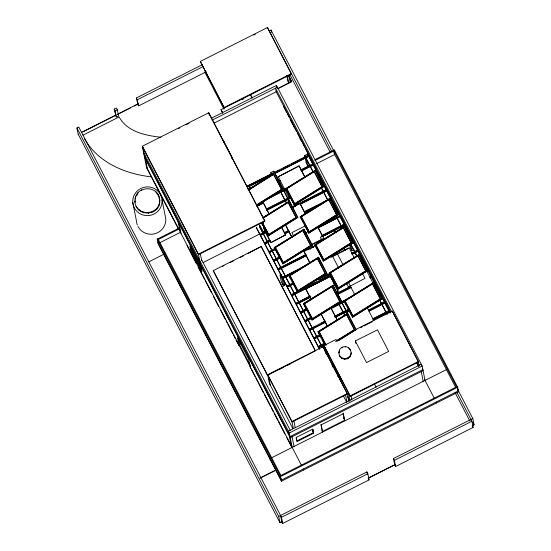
<?xml version="1.0" encoding="UTF-8"?>
<svg xmlns="http://www.w3.org/2000/svg" width="551" height="551" viewBox="0 0 551 551"><rect width="100%" height="100%" fill="white"/><g stroke="black" fill="none" stroke-linecap="round" stroke-linejoin="round"><path stroke-width="0.83" d="M134.912 201.597C133.921 185.494 158.984 184.068 159.797 200.227C160.796 216.302 135.725 217.776 134.912 201.597L135.05 202.279L135.243 200.709M135.436 199.138L135.491 196.886M159.211 204.938L159.659 199.538M338.769 352.282L339.774 349.286L342.164 347.171L345.305 346.496L348.356 347.447L350.505 349.775L351.297 353.528L350.298 356.525L347.901 358.646L344.761 359.321L341.71 358.364L339.568 356.042L338.769 352.282L338.906 352.971L339.657 350.725M350.298 356.525L351.159 352.847L351.297 353.528M136.421 196.184L137.612 194.11M136.352 206.839L136.214 206.15C140.939 215.489 155.912 214.181 159.074 204.249M339.568 356.042L339.43 355.354L341.572 357.682L344.623 358.632L347.771 357.957L350.16 355.843M247.943 189.744L274.866 173.097L283.276 189.289L256.697 205.929M249.004 189.289L274.866 173.097M248.983 189.654L273.585 174.254L281.671 189.365L256.353 205.213M249.224 189.654L273.819 174.254M256.835 204.765L281.671 189.365M256.353 205.929L283.276 189.289M285.57 188.828L315.365 170.383L323.774 186.569L294.317 205.006L285.57 188.828L315.365 170.383M286.589 188.752L314.318 171.54L322.17 186.644L294.675 203.856L286.589 188.752L314.318 171.54M263.233 217.349L289.44 201.156L297.85 217.342L268.392 235.787L261.553 223.279M263.578 217.349L289.44 201.156M262.834 218.168L288.152 202.313L296.245 217.418L268.75 234.63L262.627 223.3M263.798 217.714L287.67 202.768M294.441 203.856L322.17 186.644M293.979 205.013L323.774 186.569M268.516 234.63L296.245 217.418M268.048 235.787L297.85 217.342M300.143 216.88L329.939 198.436L338.348 214.621L308.891 233.066L300.143 216.88L329.939 198.436M301.163 216.805L328.892 199.593L336.744 214.704L309.249 231.916L301.163 216.805L328.892 199.593M274.219 247.654L304.014 229.216L312.424 245.402L282.966 263.839L274.219 247.654L304.014 229.216M275.238 247.585L302.967 230.366L310.819 245.477L283.324 262.689L275.238 247.585L302.967 230.366M309.008 231.916L336.744 214.704M308.546 233.066L338.348 214.621M283.083 262.689L310.819 245.477M282.622 263.839L312.424 245.402M314.717 244.94L344.513 226.495L352.915 242.681L323.465 261.126L314.717 244.94L344.513 226.495M315.737 244.864L343.466 227.653L351.311 242.757L323.823 259.969L315.737 244.864L342.743 228.1M288.793 275.714L318.588 257.269L326.991 273.454L297.54 291.899L288.793 275.714L318.588 257.269M289.812 275.638L317.541 258.426L325.386 273.53L297.898 290.742L289.812 275.638L317.541 258.426M323.582 259.969L351.311 242.757M323.12 261.126L352.915 242.681M297.657 290.749L325.386 273.53M297.196 291.899L326.991 273.454M329.284 272.993L359.087 254.548L367.489 270.741L338.038 289.179L329.284 272.993L359.087 254.548M330.311 272.917L358.04 255.705L365.885 270.816L338.397 288.028L330.311 272.917L358.04 255.705M303.36 303.766L333.162 285.328L341.565 301.514L312.114 319.952L303.36 303.766L333.162 285.328M304.386 303.697L332.115 286.479L339.96 301.59L312.472 318.802L304.386 303.697L312.472 318.802M305.35 303.243L332.115 286.479M338.156 288.028L365.885 270.816M337.694 289.179L367.489 270.741M312.231 318.802L339.96 301.59M311.77 319.952L341.565 301.514M343.858 301.053L373.654 282.608L382.063 298.794L352.612 317.238L343.858 301.053L373.654 282.608M344.885 300.977L372.614 283.765L380.459 298.869L352.971 316.081L344.885 300.977L372.614 283.765M324.815 345.071L317.934 331.826L347.729 313.381L356.139 329.567L338.899 340.366M317.934 331.826L347.729 313.381M326.02 345.346L318.96 331.75L346.689 314.538L354.534 329.643L336.447 340.966M318.96 331.75L346.689 314.538M352.73 316.081L380.459 298.869M352.268 317.238L382.063 298.794M335.483 341.42L354.534 329.643M337.122 341.262L356.139 329.567M200.302 61.416L224.319 107.968L200.302 61.416L267.462 27.55L331.819 151.573M253.825 34.988L255.354 34.224M78.187 134.279L76.926 127.928L78.772 126.999L281.492 517.272L282.711 523.45L369.06 479.907L367.841 473.729L366.904 471.932L278.71 516.404L279.97 522.754L282.27 521.59M114.202 109.132L116.413 108.017L117.349 109.814L118.568 115.999L116.357 117.115L115.131 110.937L114.202 109.132L116.047 116.516M138.184 105.351L136.338 97.968L202.382 64.674M269.184 30.987L271.03 30.057L333.665 150.643M115.131 110.937L117.349 109.814M206.074 71.878L138.501 105.95L137.275 99.772L203.312 66.471M81.224 132.557L116.068 114.897M117.28 114.381L138.335 103.671M82.788 131.958L115.779 115.324M118.079 114.16L130.36 107.975M134.196 106.04L138.025 104.105M82.953 135.167L119.106 116.936C127.212 131.875 145.464 135.505 160.947 137.268M178.29 228.81L146.642 167.876L142.358 146.249L208.781 112.755L264.935 221.178L198.512 254.672L142.461 146.766M178.345 128.672L179.874 127.901M185.976 124.822L189.034 123.279M224.216 107.459L291.376 73.593L291.479 74.109L221.041 109.615L222.638 113.01M242.337 99.442L243.852 98.677M211.157 118.355L276.43 85.439L422.162 366.009L425.014 380.424M212.094 120.152L277.36 87.244L277.649 88.683M277.931 88.511L291.686 81.576L288.538 75.521M277.959 88.642L291.686 81.576M214.339 122.983L276.54 91.618M270.92 173.331L270.782 172.649L273.737 171.161L292.388 207.066M309.903 164.673L307.692 165.789L306.198 162.91L304.731 155.527L307.685 154.039L390.225 312.947M246.662 186.293L308.374 155.182L308.897 156.381L274.618 173.668M246.504 186.5L248.721 185.384L250.588 188.979M246.724 186.596L272.628 173.537M276.437 171.616L277.959 170.844M284.054 167.773L287.863 165.851M291.672 163.929L307.672 155.864M247.303 186.424L248.721 185.384M248.653 186.424L308.842 156.078M248.715 186.727L270.045 175.969M287.911 171.85L278.145 176.775L299.117 165.872L305.047 177.284M289.413 171.092L299.117 165.872M315.255 159.459L334.34 149.838L457.654 387.236L458.57 391.871L281.444 481.188L158.13 243.783L157.214 239.148L179.35 227.983L180.439 232.308L159.804 242.715M158.323 239.499L179.729 228.706M314.869 160.561L333.975 150.926L334.691 154.535L316.343 163.785M278.572 181.1L280.101 180.329M300.667 169.956L312.858 163.812L313.381 165.011L301.955 170.776M301.487 169.873L308.346 166.416M158.667 242.385L157.923 242.757L281.237 480.155L458.363 390.845L457.592 389.357M279.04 181.995L280.562 181.231M301.135 170.858L313.326 164.715M279.102 182.298L280.624 181.527M275.438 193.573L285.342 188.58M266.767 199.083L285.046 189.861M264.542 200.536L285.873 189.778M257.338 206.005L263.426 202.933L269.308 214.263M257.393 206.301L263.426 202.933M148.791 261.897L164.136 254.066M289.867 195.502L288.421 196.555L289.922 195.798M266.209 209.118L289.826 197.21M267.035 209.036L270.844 207.114M272.366 206.35L289.888 197.513M266.677 210.021L290.294 198.112M320.772 182.746L322.294 181.975L321.887 181.375M266.739 210.317L291.114 198.029M200.344 263.943L198.408 254.156L264.831 220.669M292.023 206.997L326.309 189.709L326.833 190.908L300.171 204.352M292.85 206.914L298.945 203.842M302.754 201.921L308.849 198.849M310.371 198.078L326.309 189.709M292.54 207.314L300.054 203.526L305.516 214.043M292.595 207.617L295.605 206.102M300.109 204.056L326.777 190.612M265.362 230.883L263.075 232.033L266.064 230.201M202.954 262.627L259.569 234.079M262.338 232.68L264.921 231.379M260.003 234.368L265.272 231.379M304.131 211.791L330.793 198.346L331.316 199.545M263.047 232.832L265.334 231.682M304.951 211.701L317.142 205.557M323.237 202.486L327.046 200.564M265.802 232.577L260.471 235.27L265.74 232.281M304.593 212.686L319.835 205.006M304.655 212.989L313.795 208.381M264.487 243.005L269.756 240.009M284.233 232.715L288.807 230.408M265.245 242.619L269.818 240.312M285.053 232.632L288.862 230.711M270.286 241.214L264.955 243.9L270.224 240.911M284.702 233.61L289.275 231.31M284.764 233.913L289.33 231.606M213.265 270.665L261.236 246.476L315.42 350.794L267.51 375.321L213.265 270.665L267.449 374.983M222.466 266.402L223.995 265.637M230.084 262.565L233.893 260.644M239.981 257.572L243.79 255.65M247.599 253.735L261.236 246.476M285.604 234.871L270.899 242.612L285.604 234.871L281.671 227.301M304.841 226.075L291.878 232.612L293.828 236.365M268.971 251.635L275.004 248.26M321.474 224.829L339.76 215.606L340.229 216.509L318.196 227.949M305.805 232.853L308.057 231.716M331.44 220.131L335.249 218.217M275.534 249.458L269.439 252.53L275.472 249.162M318.134 227.646L340.229 216.509M279.55 257.193L273.454 260.265L279.488 256.897M322.149 235.38L344.244 224.243L344.712 225.139L322.666 236.482M322.211 235.683L327.542 232.99M329.071 232.226L344.244 224.243M335.58 232.467L334.416 230.228L320.393 237.302L321.998 240.587M280.018 258.095L273.923 261.167L279.956 257.792M321.86 236.668L344.712 225.139M311.522 244.492L323.726 238.342L317.879 227.081M311.584 244.796L322.259 239.41M309.889 262.992L304 251.47L315.234 245.801M307.802 249.879L309.304 249.121M310.798 248.37L313.795 246.855M277.938 268.902L306.067 254.383M278.703 268.516L280.225 267.745M281.747 266.98L290.129 262.751M291.651 261.987L305.364 255.072M306.59 255.588L278.407 269.797L306.535 255.285M347.674 234.54L349.196 233.776L348.79 233.176M298.422 269.467L282.422 277.532L307.499 264.556M351.69 242.275L353.212 241.51L353.742 242.709L344.595 247.316M292.03 273.819L282.89 278.434L298.828 270.066M346.062 246.249L353.68 242.406M282.195 279.309L283.304 278.751L284.626 285.446L283.517 286.003L281.279 281.685L279.949 274.997L282.195 279.309L283.517 286.003M354.21 257.778L349.12 247.778L332.515 256.153L338.707 268.082M344.65 250.368L348.425 248.46M330.855 257.441L344.878 250.374L343.714 248.136M283.882 284.915L285.356 284.171M349.623 244.451L350.284 247.798L351.779 250.677L353.997 249.562M288.428 285.397L286.906 286.169L292.939 282.794M351.6 253.212L357.695 250.14L358.164 251.042L352.13 254.41M352.426 253.129L353.949 252.358M355.471 251.593L357.695 250.14M293.469 283.992L287.374 287.064L293.407 283.689M352.068 254.114L358.164 251.042M329.622 273.496L318.444 279.46L330.428 273.42M291.389 294.799L330.944 274.522M292.154 294.413L297.485 291.727M302.058 289.42L303.58 288.655M305.102 287.884L306.625 287.112M312.72 284.04L316.529 282.119M320.338 280.204L326.433 277.125M331.475 275.72L291.858 295.694L330.648 275.803M311.095 299.372L305.674 288.752L330.393 276.285L338.059 291.031L336.62 292.092M305.729 289.055L330.393 276.285M298.917 301.893L295.873 303.429L310.289 295.832M333.906 283.923L335.428 283.152M300.447 301.128L309.586 296.514M333.968 284.226L335.49 283.455M310.812 297.03L296.342 304.331L310.757 296.734M334.374 284.826L335.896 284.054M334.429 285.122L335.958 284.357M336.558 291.789L338.059 291.031M346.517 283.297L348.452 287.03L350.718 285.886M306.452 308.994L300.357 312.066L306.39 308.691M336.868 293.325L350.581 286.41M369.625 276.809L371.147 276.037L371.615 276.939L370.155 278.007M338.452 292.856L350.636 286.713M306.921 309.889L300.825 312.961L306.859 309.586M337.336 294.227L351.049 287.312M370.093 277.704L371.615 276.939M337.391 294.523L351.104 287.608M240.208 344.244L238.92 344.898L237.495 337.687L248.701 359.266L250.133 366.477M310.172 318.01L304.841 320.696L310.874 317.321M334.491 305.412L351.256 296.961M339.127 303.408L345.222 300.336M311.405 318.519L305.309 321.598L311.343 318.223M331.151 308.236L344.864 301.321M374.577 286.341L376.099 285.57L375.692 284.97M331.213 308.532L344.926 301.617M315.42 326.254L309.325 329.326L325.262 320.964M334.409 316.35L348.879 309.056M378.592 294.069L380.114 293.304L380.645 294.503M321.515 323.182L324.56 321.646M335.993 315.881L337.515 315.117M339.037 314.345L348.177 309.738M325.793 322.163L309.793 330.228L325.731 321.86M335.635 316.866L349.348 309.951M379.06 294.971L380.583 294.206M334.932 317.555L349.41 310.254M349.313 311.101L346.365 312.596L349.258 310.805M317.617 336.041L313.808 337.963L319.842 334.588M368.605 310.006L384.598 301.934L385.066 302.836L369.129 311.205M369.425 309.917L375.52 306.845M377.042 306.08L384.598 301.934M320.372 335.786L314.277 338.858L320.31 335.49M369.067 310.902L385.066 302.836M320.579 345.443L318.292 346.593L324.332 343.218M373.089 318.636L389.089 310.571L389.55 311.467L373.612 319.835M322.101 344.671L323.63 343.907M373.144 318.939L386.099 312.403M324.856 344.423L318.76 347.495L324.794 344.12M372.793 319.917L389.55 311.467M325.221 351.731L323.995 345.539L336.268 339.354M354.679 330.07L392.264 311.115L418.526 361.993L350.257 396.41L324.098 346.056M360.747 327.576L362.269 326.805M363.984 325.944L367.82 324.009M368.378 323.726L372.194 321.805M292.912 428.699L269.405 383.448L267.669 374.694L323.024 346.786L347.316 393.545L348.886 401.472M279.24 369.425L280.769 368.66M281.423 368.33L282.938 367.565M286.885 365.575L288.414 364.803M289.006 364.507L290.522 363.743M325.765 353.391L327.287 352.619M326.233 354.293L327.755 353.522M326.295 354.589L327.817 353.825M355.319 340.979L377.463 329.815L388.669 351.4L366.532 362.565L355.319 340.979L355.808 343.452M293.366 428.561L291.961 421.453L347.316 393.545M350.257 396.41L350.154 395.9L418.423 361.477M292.168 447.412L289.316 432.99L422.162 366.009M313.698 433.155L297.092 441.53L296.273 437.411L312.878 429.036L313.698 433.155L312.761 431.357M271.553 457.805L447.157 369.26M260.106 478.013L275.466 470.272M260.127 478.103L275.479 470.354M281.444 481.188L280.521 476.553L457.654 387.236M281.602 479.067L280.865 479.439L280.149 475.83L457.275 386.52L457.991 390.122M457.096 392.746L471.904 421.26L473.123 427.438L395.632 466.511L394.695 464.713L393.476 458.535L472.813 418.533L458.143 390.294M281.492 517.272L367.841 473.729M395.632 466.511L394.406 460.333L471.904 421.26M279.936 522.582L282.236 521.418M368.164 478.096L395.012 464.555M472.193 425.641L474.039 424.711L472.848 422.417M368.199 478.268L395.046 464.727M472.538 425.654L474.074 424.883L472.813 418.533M151.67 176.892C125.518 174.033 98.119 162.724 84.62 138.921M157.992 195.054L155.368 191.28M456.538 386.892L333.603 150.209L334.319 153.812L455.67 387.443M291.479 74.109L267.462 27.55M289.778 74.406L330.269 152.413M455.264 392.994L469.817 421.012M472.503 426.24L473.123 427.438M288.566 75.652L291.713 81.706M422.252 368.412L422.872 369.611L290.026 436.599L144.293 156.029M422.452 369.445L423.078 370.644L290.232 437.625L144.5 157.063M418.526 361.993L392.264 311.115M391.637 311.728L275.521 88.174L276.23 91.776L390.769 312.279M417.796 362.09L419.38 365.141M416.921 362.641L418.905 366.456M283.414 106.24L286.582 112.335M287.367 113.857L289.351 117.666M290.143 119.188L296.472 131.379M297.264 132.901L302.01 142.041M302.802 143.563L304.779 147.372M305.571 148.901L309.132 155.754M309.924 157.276L316.26 169.481M318.244 173.296L323.389 183.207M325.372 187.023L330.125 196.17M330.917 197.699L331.709 199.221M332.501 200.75L338.837 212.948M340.821 216.763L347.158 228.961M347.95 230.49L353.005 240.222M353.494 241.166L354.286 242.688M355.078 244.217L359.831 253.37M360.623 254.893L362.606 258.708M363.398 260.23L369.735 272.435M370.527 273.957L375.279 283.111M376.071 284.633L378.055 288.449M378.847 289.971L382.415 296.837M383.207 298.36L389.543 310.564M416.873 363.185L418.457 366.236M290.659 120.504L292.615 124.271M293.394 125.78L294.179 127.288M300.054 138.59L300.832 140.099M389.963 312.865L307.685 154.039M424.394 379.226L434.291 398.283M315.02 170.383L323.43 186.569M329.594 198.443L338.004 214.628M344.168 226.495L352.578 242.681M358.742 254.555L367.152 270.741M373.316 282.608L381.719 298.794M366.525 270.534L373.089 283.173M314.084 171.54L321.929 186.644M328.651 199.593L336.503 214.704M343.225 227.653L351.077 242.757M357.799 255.705L365.644 270.816M372.373 283.765L380.218 298.869M304.731 155.527L313.064 171.575M321.398 187.615L327.749 199.841M336.082 215.882L342.433 228.107M350.767 244.148L356.717 255.609M379.729 299.916L387.27 314.435M304.868 156.215L313.202 172.256M321.137 187.54L327.487 199.765M335.821 215.806L342.171 228.031M350.505 244.072L356.855 256.298M379.474 299.84L385.817 312.066M362.675 273.881L364.996 278.358L348.452 287.03M335.249 232.019L334.416 230.228M343.383 247.688L344.933 250.671M299.179 166.168L304.71 176.823M367.118 307.541L373.874 320.73M336.847 252.847L343.073 264.824M348.494 282.443L354.734 294.633M252.055 97.61L250.56 94.731L250.664 95.247M251.036 95.964L252.158 98.119M317.548 226.633L322.617 236.393M305.185 213.588L300.054 203.526M286.83 188.752L294.675 203.856M301.404 216.805L309.249 231.916M315.978 244.864L323.823 259.969M330.552 272.917L335.256 281.981M336.041 283.496L338.397 288.028M345.126 300.977L352.971 316.081M285.914 188.821L290.115 196.914M290.88 198.388L293.938 204.276M300.867 217.617L302.774 221.295M304.689 224.973L308.891 233.066M315.055 244.933L323.086 260.389M330.015 273.73L333.073 279.612M334.98 283.29L338.038 289.179M344.203 301.046L345.732 303.994M348.79 309.876L352.612 317.238M330.455 276.588L338.114 291.334M278.09 176.472L288.421 196.555M312.224 245.264L313.023 246.793M327.308 274.295L328.499 276.588M336.434 291.865L347.144 312.493M274.522 173.104L282.932 189.289M289.096 201.156L297.506 217.342M303.67 229.216L312.08 245.402M318.244 257.269L326.653 273.454M332.818 285.328L341.221 301.514M347.392 313.381L355.794 329.574M277.442 178.724L278.234 180.246M279.033 181.775L287.76 198.587M288.552 200.109L289.351 201.638M290.143 203.167L290.935 204.696M311.969 245.188L313.154 247.475M327.439 274.983L328.238 276.506M337.364 294.082L340.539 300.192M341.331 301.721L345.697 310.123M346.303 312.293L347.096 313.808M273.585 174.254L281.43 189.365M288.152 202.313L296.004 217.418M302.726 230.373L310.578 245.477M317.3 258.426L325.152 273.537M331.874 286.486L339.719 301.59M346.448 314.538L354.293 329.65M270.782 172.649L271.574 174.178M280.707 191.748L286.658 203.209M309.276 246.752L310.468 249.045M324.353 275.782L325.944 278.84M339.037 304.049L344.988 315.509M280.445 191.672L286.396 203.126M309.407 247.44L310.206 248.969M324.491 276.471L325.283 278M339.175 304.737L344.726 315.434M374.494 384.061L376.078 387.098M304 251.47L309.834 262.696M330.896 307.733L337.639 320.71M330.958 308.037L336.902 319.484M285.218 224.278L291.851 237.047M285.673 225.325L291.913 237.343M204.71 71.919L224.009 109.153M221.041 109.615L222.907 113.21M281.726 227.597L285.659 235.174M320.964 313.712L327.7 326.681M263.481 203.229L268.978 213.809M321.019 314.008L327.363 326.22M305.674 288.752L311.418 299.813M393.476 458.535L394.406 460.333M248.776 185.68L250.271 188.559M208.884 113.272L264.542 220.421M262.868 223.3L268.75 234.63M275.479 247.578L280.19 256.642M280.969 258.157L283.324 262.689M290.053 275.638L297.898 290.742M319.201 331.75L325.868 344.589M262.276 224.009L268.013 235.05M274.942 248.391L278 254.273M278.765 255.747L282.966 263.839M289.13 275.714L290.659 278.654M293.717 284.536L297.54 291.899M304.09 304.503L308.291 312.596M309.056 314.07L312.114 319.952M318.278 331.826L320.951 336.971M322.865 340.656L324.773 344.334M263.364 227.928L270.837 242.316M264.997 231.255L270.899 242.612M323.995 345.539L350.154 395.9M259.487 224.932L263.02 231.737M259.542 225.235L263.075 232.033M331.977 364.982L332.763 366.491M337.474 375.562L338.259 377.07M259.232 225.71L322.321 347.185M259.363 226.399L267.304 241.675M268.096 243.205L271.671 250.078M272.463 251.607L276.03 258.488M276.829 260.01L320.875 344.809M347.412 396.458L349.761 400.983M281.058 274.439L282.925 278.035M259.941 234.072L260.409 234.967M264.425 242.702L264.893 243.597M268.909 251.332L269.377 252.234M273.392 259.969L273.861 260.864M277.876 268.599L278.345 269.501M282.36 277.236L282.828 278.131M286.844 285.866L287.312 286.761M291.327 294.496L291.796 295.398M295.811 303.133L296.28 304.028M300.295 311.763L300.763 312.665M304.779 320.393L305.247 321.295M309.269 329.03L309.731 329.925M313.753 337.66L314.215 338.562M318.237 346.297L318.698 347.192M256.277 227.198L319.766 349.437M256.415 227.887L319.112 348.59M343.287 395.687L346.806 402.478M283.875 284.006L284.626 285.446M261.305 246.82L315.089 350.374M368.44 478.709L369.06 479.907M321.956 430.799L322.61 432.06L321.185 424.849L343.328 413.684L344.754 420.895M136.338 97.968L137.275 99.772M267.669 374.694L291.961 421.453M267.772 375.21L292.064 421.97L347.412 394.061L323.024 346.786M201.452 259.349L290.225 430.262M142.358 146.249L198.408 254.156M143.584 152.427L289.316 432.99M202.045 270.644L191.218 249.803L190.563 246.511M250.299 365.451L239.471 344.616L238.204 338.211M146.435 166.843L178.882 229.306M301.445 465.271L180.067 231.592L178.131 221.805M187.003 245.588L188.986 249.396M189.778 250.925L196.115 263.123M198.098 266.939L204.435 279.137M205.227 280.666L211.563 292.863M213.547 296.679L218.692 306.59M220.675 310.406L225.428 319.559M226.22 321.081L227.012 322.61M227.804 324.133L232.556 333.286M233.349 334.808L235.332 338.624M236.124 340.146L238.893 345.484M249.989 366.842L250.781 368.364M251.573 369.893L255.134 376.753M255.926 378.282L257.909 382.091M258.701 383.62L263.454 392.767M264.246 394.296L270.582 406.493M271.374 408.022L273.358 411.831M274.15 413.36L277.718 420.22M278.51 421.749L284.846 433.947M286.823 437.763L291.183 446.152M157.951 238.776L280.886 475.458M157.214 239.148L280.521 476.553M282.711 523.45L281.781 521.652L280.555 515.474M76.926 127.928L278.71 516.404M78.152 134.107L279.97 522.754M159.797 200.227L158.357 194.985M470.967 419.463L471.277 421.005M436.227 402.01L436.426 403.036M421.508 365.65L421.226 364.211L288.38 431.192L289.096 434.801M421.233 371.574L423.168 381.354M367.193 268.606L366.725 267.703M362.71 259.976L362.241 259.073M350.457 243.983L351.779 250.677M335.807 208.175L335.339 207.279M317.865 173.648L317.404 172.745M350.505 349.775L350.636 350.457L348.356 347.447M347.771 357.957L347.901 358.646M345.305 346.496L345.443 347.185M306.363 159.094L307.692 165.789M288.827 75.342L290.219 82.368M344.623 358.632L344.761 359.321M366.904 471.932L367.365 474.253M342.164 347.171L342.302 347.853M351.035 395.942L351.834 399.998M287.353 76.086L288.745 83.111L287.994 81.672L286.761 75.432M341.572 357.682L341.71 358.364M348.384 392.815L349.995 400.928M345.567 394.991L346.875 401.583M271.03 30.057L271.491 32.371M340.552 381.271L339.76 377.263L331.909 362.159L332.859 366.966M343.046 413.147L344.471 420.358L322.328 431.523L320.902 424.311M343.624 417.231L343.941 418.836M332.439 362.772L333.389 367.579M276.43 85.439L276.712 86.886M325.035 347.853L326.158 353.535M273.737 171.161L273.875 171.843M312.761 429.319L313.416 432.618L296.81 440.993L296.156 437.694M312.72 430.248L313.044 431.894M263.089 222.108L263.419 223.796M293.91 421.04L295.212 427.631M303.381 468.991L303.58 470.024M292.078 436.695L294.014 446.482M289.296 435.827L291.231 445.614M232.529 159.694L232.04 157.235L223.072 139.968L223.141 140.312M231.296 155.795L231.785 158.254M223.823 141.407L224.147 143.046M268.709 377.008L270.341 385.245M206.253 72.153L206.563 73.71M205.502 70.714L205.812 72.271M208.781 112.755L209.215 114.959M270.024 458.577L270.231 459.603M200.357 253.742L201.694 260.485M179.061 223.603L181.004 233.39M162.063 200.041A14.698 14.367 -11.2 0 1 141.063 214.27A14.698 14.367 -11.2 0 1 139.134 189.454A14.698 14.367 -11.2 0 1 162.063 200.041L165.748 218.657A14.698 14.367 -11.2 0 1 138.005 226.482M156.698 208.402L156.835 209.084M144.514 154.225L145.23 157.827M145.436 158.86L147.372 168.64M142.833 147.482L144.672 156.753M152.889 211.357L153.026 212.045M148.226 212.672L148.364 213.361M141.683 189.778L141.814 190.46M143.418 212.142L143.556 212.831M137.867 192.733L138.005 193.422M139.203 209.855L139.341 210.537M132.777 202.472L136.469 221.089A14.698 14.367 -11.2 0 0 137.351 225.022M201.06 267.545L189.847 245.966L190.667 250.085L201.873 271.664L201.06 267.545"/></g></svg>
